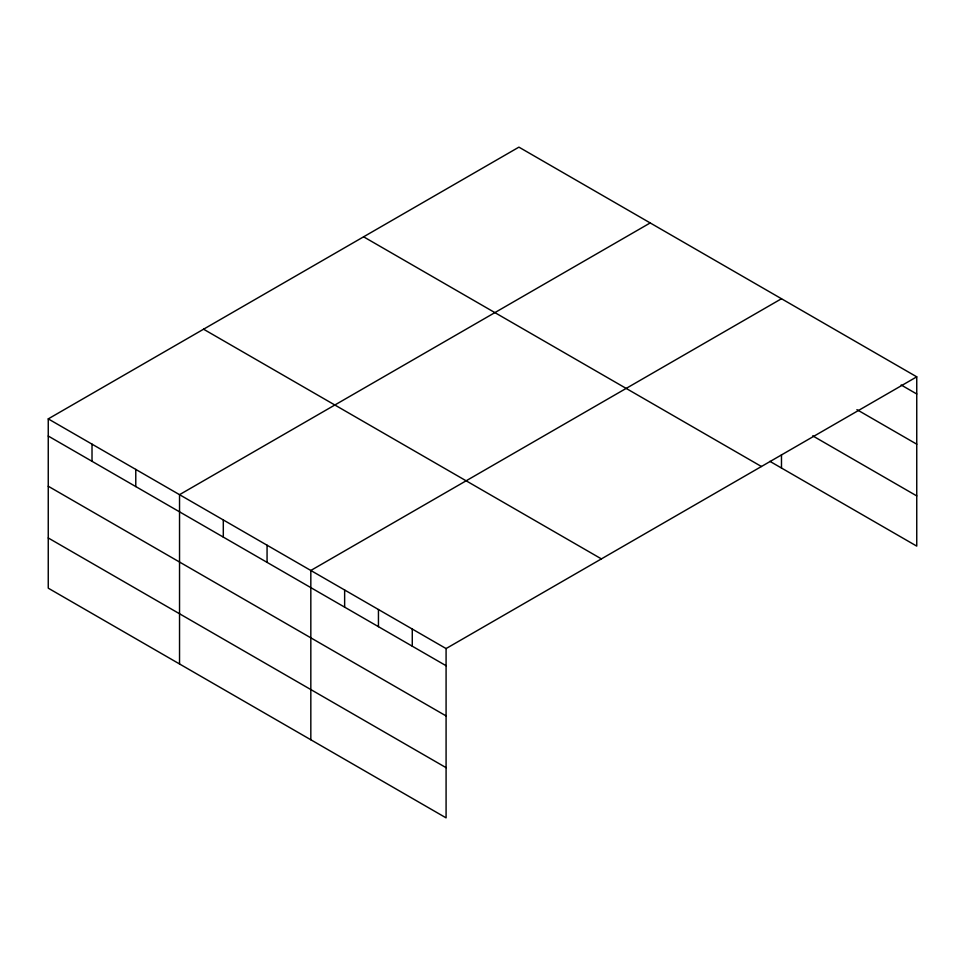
<?xml version="1.0" encoding="UTF-8"?>
<svg xmlns="http://www.w3.org/2000/svg" width="965" height="965" viewBox="0 0 965 965"><rect width="100%" height="100%" fill="white"/><g stroke="black" fill="none" stroke-linecap="round" stroke-linejoin="round"><path stroke-width="1.45" d="M769.901 461.342L916.75 546.118L916.75 376.832L518.917 147.138L48.25 418.882L48.25 588.168L446.083 817.862L446.083 648.564L48.25 418.882M650.205 222.939L179.538 494.671L179.538 663.968M781.481 298.74L310.827 570.472L310.827 739.769M446.083 648.564L916.75 376.832M901.141 384.975L916.75 393.985M856.92 409.643L916.75 444.19M812.699 435.842L916.75 495.913M363.6 236.811L761.433 466.505M203.567 329.21L601.4 558.892M48.25 436.035L446.083 665.717M48.25 486.239L446.083 715.921M48.25 537.963L446.083 767.658M781.481 454.744L781.481 468.025M412.272 629.047L412.272 646.2M378.449 609.518L378.449 626.671M344.638 590.001L344.638 607.142M267.064 545.201L267.064 562.354M223.301 519.942L223.301 537.095M135.775 469.412L135.775 486.565M92.013 444.141L92.013 461.294"/></g></svg>
